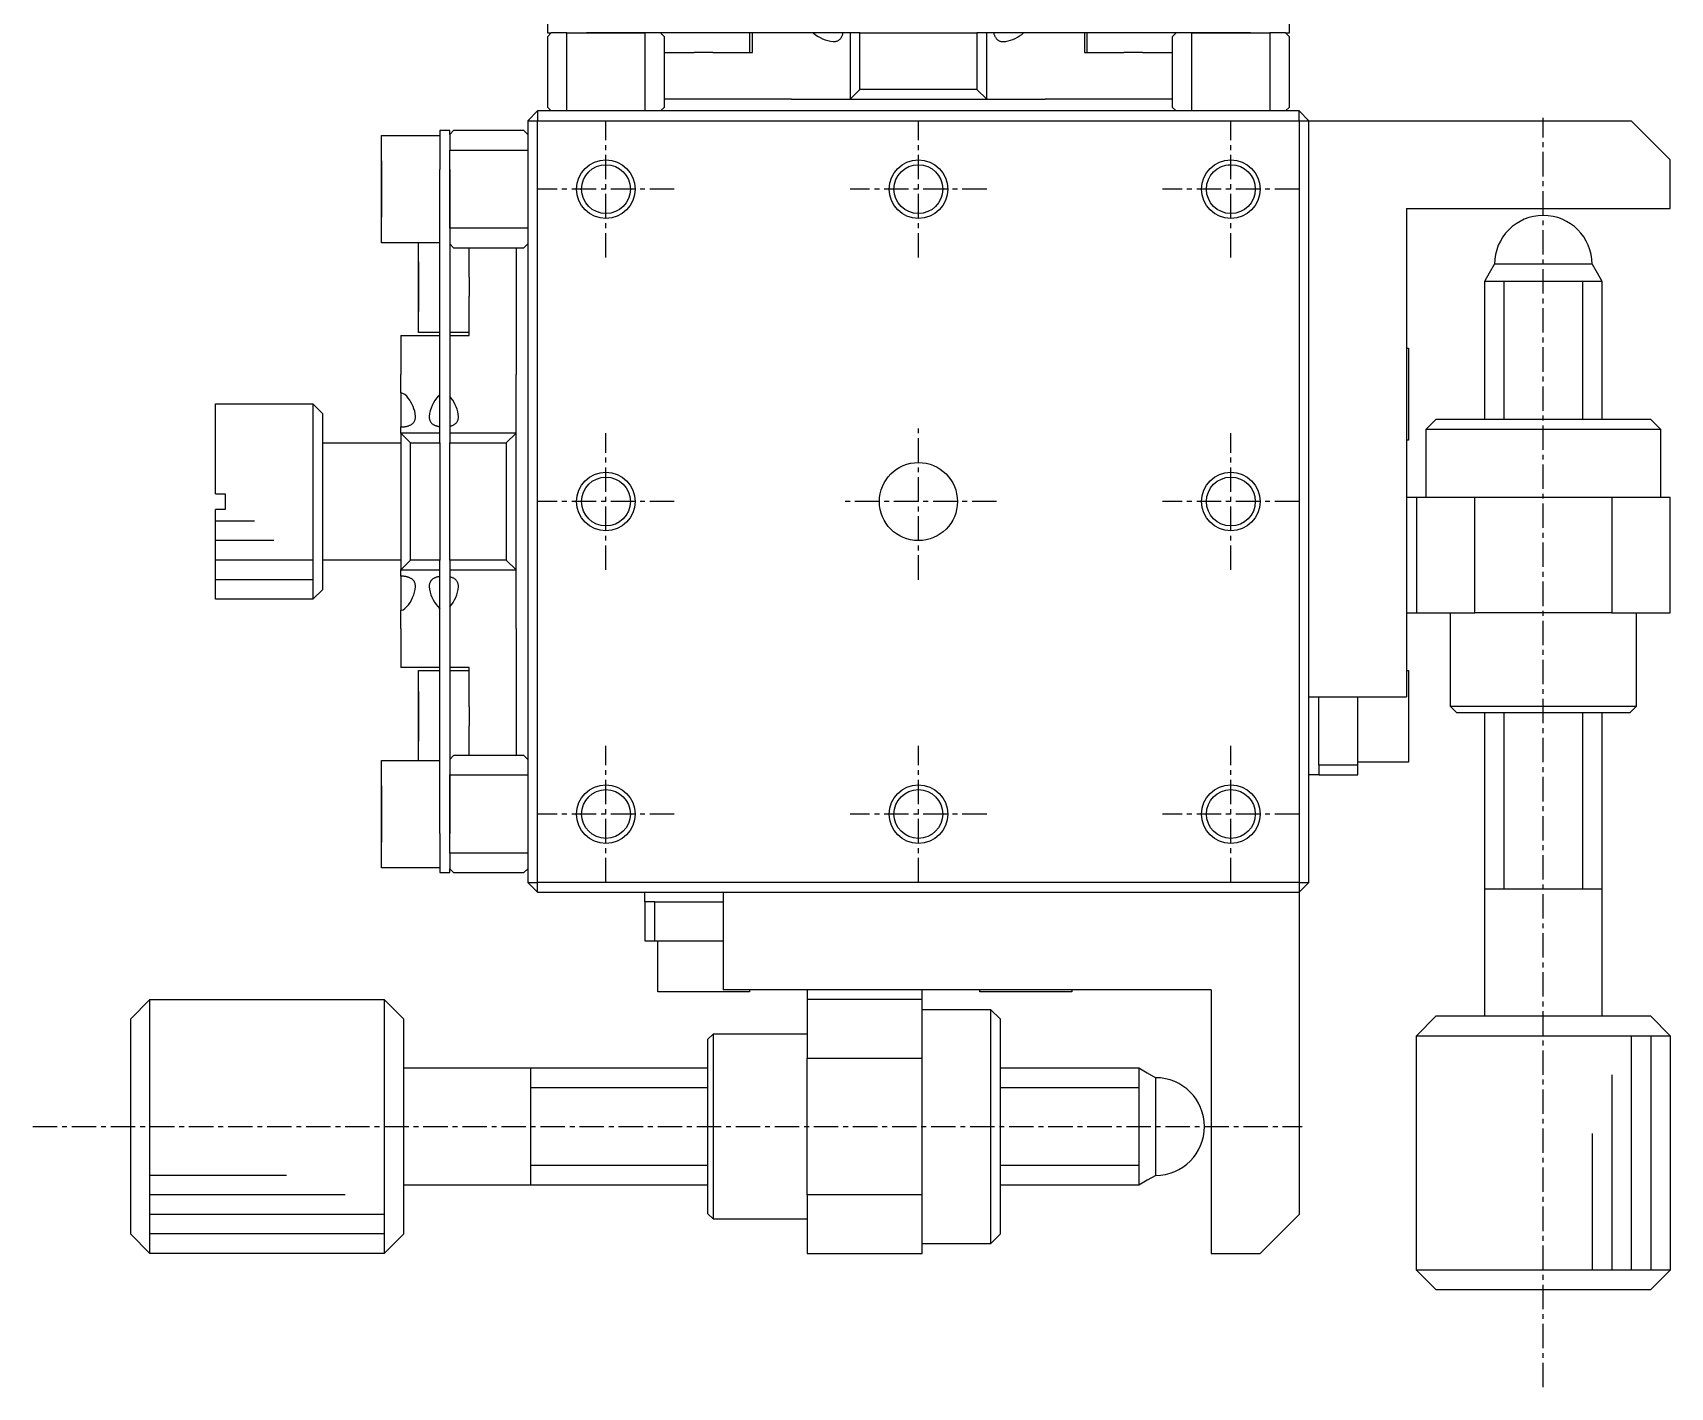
# Model space of a CAD drawing. Extents: x 10 to 335, y 10 to 233.
# Drawn here: x 200.9 to 284.8, y 101.7 to 171 of the extents above; entities that cross this region are included whole.
import ezdxf

# ---------------------------------------------------------------- set-up
doc = ezdxf.new("R2010")
doc.units = 0
doc.linetypes.add('CENTER', pattern=[2, 1.25, -0.25, 0.25, -0.25])
doc.layers.get('0').update_dxf_attribs({"linetype": 'CONTINUOUS'})
doc.layers.add('CENTER', color=1, linetype='CENTER')

msp = doc.modelspace()

# ---------------------------------------------------------------- linework, layer by layer
at = {"color": 7, "linetype": 'CONTINUOUS'}
for p, q in [((227.259, 171.5), (227.259, 171)), ((265.259, 171), (265.259, 171.5)), ((227.259, 170.8), (227.459, 171)), ((227.259, 171), (227.459, 171)), ((227.259, 170.8), (227.259, 167.2)), ((228.259, 171), (227.459, 171)), ((228.259, 167), (228.259, 171)), ((228.259, 171), (229.259, 171)), ((228.259, 171), (229.259, 171)), ((229.259, 171), (232.259, 171)), ((232.259, 171), (229.259, 171)), ((232.259, 171), (232.259, 167)), ((243.109, 171), (232.259, 171)), ((233.059, 171), (233.259, 170.8)), ((233.259, 167.2), (233.259, 170.8)), ((237.609, 171), (237.609, 170)), ((237.759, 170), (237.759, 171)), ((241.901, 170.55), (241.903, 170.55)), ((241.903, 170.55), (241.939, 170.551)), ((241.939, 170.551), (241.974, 170.554)), ((241.974, 170.554), (242.008, 170.559)), ((242.008, 170.559), (242.042, 170.566)), ((242.042, 170.566), (242.074, 170.575)), ((242.074, 170.575), (242.106, 170.587)), ((242.106, 170.587), (242.136, 170.6)), ((242.136, 170.6), (242.16, 170.613)), ((242.16, 170.613), (242.183, 170.628)), ((242.183, 170.628), (242.205, 170.644)), ((242.205, 170.644), (242.227, 170.662)), ((242.227, 170.662), (242.247, 170.682)), ((242.247, 170.682), (242.267, 170.703)), ((242.267, 170.703), (242.286, 170.726)), ((242.286, 170.726), (242.301, 170.748)), ((242.301, 170.748), (242.316, 170.771)), ((242.316, 170.771), (242.33, 170.796)), ((242.33, 170.796), (242.344, 170.822)), ((242.344, 170.822), (242.356, 170.849)), ((242.356, 170.849), (242.368, 170.877)), ((242.368, 170.877), (242.379, 170.906)), ((242.379, 170.906), (242.388, 170.936)), ((242.388, 170.936), (242.397, 170.968)), ((242.397, 170.968), (242.405, 171)), ((242.759, 171), (242.759, 167.6)), ((243.259, 171), (243.109, 171)), ((243.259, 171), (249.259, 171)), ((243.259, 168.1), (243.259, 171)), ((249.259, 171), (249.259, 168.1)), ((249.409, 171), (249.259, 171)), ((260.259, 171), (249.409, 171)), ((249.759, 167.6), (249.759, 171)), ((250.112, 171), (250.12, 170.969)), ((250.12, 170.969), (250.129, 170.938)), ((250.129, 170.938), (250.138, 170.908)), ((250.138, 170.908), (250.149, 170.879)), ((250.149, 170.879), (250.16, 170.852)), ((250.16, 170.852), (250.172, 170.825)), ((250.172, 170.825), (250.185, 170.8)), ((250.185, 170.8), (250.201, 170.772)), ((250.201, 170.772), (250.218, 170.746)), ((250.218, 170.746), (250.236, 170.722)), ((250.236, 170.722), (250.254, 170.699)), ((250.254, 170.699), (250.274, 170.678)), ((250.274, 170.678), (250.295, 170.658)), ((250.295, 170.658), (250.318, 170.639)), ((250.318, 170.639), (250.343, 170.622)), ((250.343, 170.622), (250.368, 170.607)), ((250.368, 170.607), (250.395, 170.594)), ((250.395, 170.594), (250.422, 170.583)), ((250.422, 170.583), (250.45, 170.573)), ((250.45, 170.573), (250.487, 170.563)), ((250.487, 170.563), (250.526, 170.556)), ((250.526, 170.556), (250.566, 170.552)), ((250.566, 170.552), (250.607, 170.55)), ((250.607, 170.55), (250.616, 170.55)), ((250.616, 170.55), (250.733, 170.559)), ((254.759, 171), (254.759, 170)), ((254.909, 170), (254.909, 171)), ((259.259, 170.8), (259.459, 171)), ((259.259, 170.8), (259.259, 167.2)), ((260.259, 167), (260.259, 171)), ((260.259, 171), (263.259, 171)), ((263.259, 171), (260.259, 171)), ((263.259, 171), (264.259, 171)), ((263.259, 171), (264.259, 171)), ((265.059, 171), (264.259, 171)), ((264.259, 171), (264.259, 167)), ((265.059, 171), (265.259, 170.8)), ((265.059, 171), (265.259, 171)), ((265.259, 167.2), (265.259, 170.8)), ((233.259, 170), (234.777, 170)), ((235.741, 170), (234.777, 170)), ((235.741, 170), (237.759, 170)), ((254.759, 170), (256.777, 170)), ((257.741, 170), (256.777, 170)), ((257.741, 170), (259.259, 170)), ((243.259, 168.1), (242.759, 167.6)), ((249.259, 168.1), (243.259, 168.1)), ((249.759, 167.6), (249.259, 168.1)), ((226.259, 166.5), (226.759, 167)), ((228.259, 167), (226.759, 167)), ((226.759, 167), (226.759, 166.5)), ((227.459, 167), (227.259, 167.2)), ((232.259, 167), (228.259, 167)), ((232.259, 167), (228.259, 167)), ((260.259, 167), (232.259, 167)), ((233.259, 167.2), (233.059, 167)), ((239.759, 167.6), (233.259, 167.6)), ((239.759, 167.6), (242.759, 167.6)), ((242.759, 167.6), (249.759, 167.6)), ((249.759, 167.6), (252.759, 167.6)), ((259.259, 167.6), (252.759, 167.6)), ((259.459, 167), (259.259, 167.2)), ((264.259, 167), (260.259, 167)), ((264.259, 167), (260.259, 167)), ((265.759, 167), (264.259, 167)), ((265.259, 167.2), (265.059, 167)), ((265.759, 166.5), (265.759, 167)), ((265.759, 167), (266.259, 166.5)), ((226.259, 166.5), (226.759, 166.5)), ((226.259, 166.5), (226.259, 127.5)), ((226.759, 166.5), (265.759, 166.5)), ((226.759, 127.5), (226.759, 166.5)), ((265.759, 166.5), (266.259, 166.5)), ((265.759, 166.5), (265.759, 127.5)), ((266.259, 127.5), (266.259, 166.5)), ((266.259, 166.5), (282.759, 166.5)), ((282.759, 166.5), (284.759, 164.5)), ((218.759, 163), (218.759, 165.75)), ((218.759, 160.25), (218.759, 165.75)), ((218.759, 165.75), (221.759, 165.75)), ((222.259, 166), (221.759, 166)), ((221.759, 166), (221.759, 164)), ((222.259, 165.8), (222.459, 166)), ((222.259, 165.8), (222.259, 166)), ((222.259, 165.8), (222.259, 165)), ((226.059, 166), (222.459, 166)), ((226.059, 166), (226.259, 165.8)), ((218.759, 163.722), (218.759, 164.443)), ((218.759, 164.443), (218.759, 163.722)), ((222.259, 165), (226.259, 165)), ((222.259, 164), (222.259, 165)), ((222.259, 164), (222.259, 165)), ((226.259, 165), (226.259, 161)), ((226.259, 165), (226.259, 161)), ((284.759, 162), (284.759, 164.5)), ((218.759, 162.278), (218.759, 163.722)), ((218.759, 163.722), (218.759, 162.278)), ((221.759, 150.15), (221.759, 164)), ((222.259, 161), (222.259, 164)), ((222.259, 164), (222.259, 161)), ((262.117, 164.242), (262.259, 164.25)), ((218.759, 160.25), (218.759, 163)), ((218.759, 161.557), (218.759, 162.278)), ((218.759, 162.278), (218.759, 161.557)), ((271.259, 162), (271.259, 137)), ((271.259, 162), (284.759, 162)), ((226.259, 161), (222.259, 161)), ((222.259, 161), (222.259, 150.15)), ((226.259, 161), (226.259, 133)), ((221.759, 160.25), (218.759, 160.25)), ((220.659, 158), (220.659, 160.25)), ((220.659, 155.65), (220.659, 160.25)), ((222.459, 160), (222.259, 160.2)), ((226.259, 160.2), (226.059, 160)), ((222.459, 160), (226.059, 160)), ((223.259, 158.482), (223.259, 160)), ((225.659, 160), (225.659, 153.5)), ((220.659, 158.635), (220.659, 159.27)), ((220.659, 159.27), (220.659, 158.635)), ((220.659, 157.365), (220.659, 158.635)), ((220.659, 158.635), (220.659, 157.365)), ((223.259, 158.482), (223.259, 157.518)), ((275.259, 158.284), (275.509, 158.717)), ((275.509, 158.717), (275.759, 159.15)), ((280.759, 159.15), (275.759, 159.15)), ((280.759, 159.15), (281.009, 158.717)), ((281.009, 158.717), (281.259, 158.284)), ((220.659, 155.65), (220.659, 158)), ((275.259, 158.284), (281.259, 158.284)), ((275.259, 151.2), (275.259, 158.284)), ((281.259, 158.284), (281.259, 151.2)), ((220.659, 156.73), (220.659, 157.365)), ((220.659, 157.365), (220.659, 156.73)), ((223.259, 155.5), (223.259, 157.518)), ((219.759, 155.5), (221.759, 155.5)), ((219.759, 155.5), (219.759, 153.5)), ((221.759, 155.65), (220.659, 155.65)), ((223.259, 155.65), (222.259, 155.65)), ((222.259, 155.5), (223.259, 155.5)), ((271.259, 154.85), (271.359, 154.85)), ((271.359, 154.85), (271.359, 152.5)), ((219.759, 152.563), (219.759, 153.5)), ((225.659, 150.5), (225.659, 153.5)), ((210.259, 147.4), (210.259, 152)), ((210.259, 152), (215.259, 152)), ((215.259, 152), (215.259, 142)), ((215.259, 152), (215.759, 151.5)), ((219.865, 152.54), (219.759, 152.563)), ((219.759, 152.563), (219.759, 150.821)), ((219.962, 152.482), (219.865, 152.54)), ((220.058, 152.392), (219.962, 152.482)), ((221.759, 152.484), (221.679, 152.413)), ((271.359, 152.5), (271.359, 150.15)), ((215.759, 142.5), (215.759, 151.5)), ((220.243, 150.918), (220.27, 150.932)), ((220.27, 150.932), (220.296, 150.948)), ((220.296, 150.948), (220.32, 150.964)), ((220.32, 150.964), (220.343, 150.981)), ((220.343, 150.981), (220.365, 151.001)), ((220.365, 151.001), (220.387, 151.021)), ((220.387, 151.021), (220.406, 151.043)), ((220.406, 151.043), (220.423, 151.065)), ((220.423, 151.065), (220.439, 151.089)), ((220.439, 151.089), (220.453, 151.113)), ((220.453, 151.113), (220.468, 151.143)), ((220.468, 151.143), (220.481, 151.175)), ((220.481, 151.175), (220.491, 151.208)), ((220.491, 151.208), (220.498, 151.242)), ((220.509, 151.358), (220.496, 151.505)), ((220.498, 151.242), (220.504, 151.277)), ((220.504, 151.277), (220.507, 151.313)), ((220.507, 151.313), (220.509, 151.349)), ((220.509, 151.349), (220.509, 151.358)), ((221.209, 151.358), (221.21, 151.323)), ((221.21, 151.323), (221.214, 151.276)), ((221.214, 151.276), (221.221, 151.231)), ((221.221, 151.231), (221.229, 151.202)), ((221.229, 151.202), (221.238, 151.173)), ((221.238, 151.173), (221.249, 151.145)), ((221.249, 151.145), (221.262, 151.117)), ((221.262, 151.117), (221.277, 151.091)), ((221.277, 151.091), (221.294, 151.066)), ((221.294, 151.066), (221.313, 151.041)), ((221.313, 151.041), (221.33, 151.022)), ((221.33, 151.022), (221.349, 151.003)), ((221.349, 151.003), (221.369, 150.986)), ((221.369, 150.986), (221.391, 150.969)), ((221.391, 150.969), (221.414, 150.952)), ((221.414, 150.952), (221.439, 150.937)), ((221.439, 150.937), (221.465, 150.923)), ((222.459, 150.926), (222.487, 150.942)), ((222.487, 150.942), (222.513, 150.959)), ((222.513, 150.959), (222.537, 150.977)), ((222.537, 150.977), (222.56, 150.996)), ((222.56, 150.996), (222.581, 151.016)), ((222.581, 151.016), (222.6, 151.036)), ((222.6, 151.036), (222.619, 151.06)), ((222.619, 151.06), (222.636, 151.084)), ((222.636, 151.084), (222.652, 151.11)), ((222.652, 151.11), (222.665, 151.136)), ((222.665, 151.136), (222.676, 151.163)), ((222.676, 151.163), (222.686, 151.191)), ((222.686, 151.191), (222.695, 151.228)), ((222.695, 151.228), (222.703, 151.267)), ((222.709, 151.358), (222.7, 151.475)), ((222.703, 151.267), (222.707, 151.307)), ((222.707, 151.307), (222.709, 151.348)), ((222.709, 151.348), (222.709, 151.358)), ((272.259, 150.7), (272.759, 151.2)), ((283.759, 151.2), (272.759, 151.2)), ((283.759, 151.2), (284.259, 150.7)), ((219.759, 150.821), (219.791, 150.821)), ((219.759, 150.5), (219.759, 150.821)), ((221.759, 150.5), (219.759, 150.5)), ((220.259, 150), (219.759, 150.5)), ((219.759, 150.5), (219.759, 148.25)), ((219.791, 150.821), (219.824, 150.822)), ((219.824, 150.822), (219.857, 150.824)), ((219.857, 150.824), (219.889, 150.827)), ((219.889, 150.827), (219.921, 150.83)), ((219.921, 150.83), (219.953, 150.834)), ((219.953, 150.834), (219.984, 150.839)), ((219.984, 150.839), (220.015, 150.844)), ((220.015, 150.844), (220.045, 150.85)), ((220.045, 150.85), (220.074, 150.857)), ((220.074, 150.857), (220.103, 150.865)), ((220.103, 150.865), (220.131, 150.873)), ((220.131, 150.873), (220.158, 150.882)), ((220.158, 150.882), (220.184, 150.892)), ((220.184, 150.892), (220.214, 150.904)), ((220.214, 150.904), (220.243, 150.918)), ((221.465, 150.923), (221.489, 150.911)), ((221.489, 150.911), (221.514, 150.9)), ((221.514, 150.9), (221.541, 150.889)), ((221.541, 150.889), (221.568, 150.879)), ((221.568, 150.879), (221.596, 150.87)), ((221.596, 150.87), (221.625, 150.862)), ((221.625, 150.862), (221.655, 150.854)), ((221.655, 150.854), (221.685, 150.848)), ((221.685, 150.848), (221.709, 150.843)), ((221.709, 150.843), (221.734, 150.839)), ((221.734, 150.839), (221.759, 150.835)), ((221.759, 150), (221.759, 150.15)), ((222.259, 150.853), (222.29, 150.861)), ((225.659, 150.5), (222.259, 150.5)), ((222.259, 150.15), (222.259, 150)), ((222.29, 150.861), (222.321, 150.87)), ((222.321, 150.87), (222.351, 150.88)), ((222.351, 150.88), (222.379, 150.89)), ((222.379, 150.89), (222.407, 150.901)), ((222.407, 150.901), (222.434, 150.913)), ((222.434, 150.913), (222.459, 150.926)), ((225.659, 150.5), (225.159, 150)), ((225.659, 143.5), (225.659, 150.5)), ((271.359, 150.15), (271.259, 150.15)), ((272.259, 150.7), (284.259, 150.7)), ((272.259, 147.2), (272.259, 150.7)), ((284.259, 150.7), (284.259, 147.2)), ((215.759, 150), (219.759, 150)), ((220.259, 150), (221.759, 150)), ((220.259, 144), (220.259, 150)), ((221.759, 150), (221.759, 144)), ((222.259, 144), (222.259, 150)), ((222.259, 150), (225.159, 150)), ((225.159, 150), (225.159, 144)), ((219.759, 148.25), (219.759, 145.75)), ((210.259, 147.4), (210.759, 147.4)), ((210.759, 147.4), (210.759, 146.6)), ((210.759, 147.4), (210.759, 146.6)), ((271.759, 147.2), (271.259, 147.2)), ((271.759, 147.2), (271.759, 141.3)), ((274.759, 147.2), (271.759, 147.2)), ((274.759, 141.3), (274.759, 147.2)), ((281.759, 147.2), (274.759, 147.2)), ((281.759, 147.2), (281.759, 141.3)), ((284.759, 147.2), (281.759, 147.2)), ((284.759, 141.3), (284.759, 147.2)), ((210.259, 142), (210.259, 146.6)), ((210.759, 146.6), (210.259, 146.6)), ((219.759, 145.75), (219.759, 143.5)), ((219.759, 144), (215.759, 144)), ((219.759, 143.5), (220.259, 144)), ((219.759, 143.5), (221.759, 143.5)), ((219.759, 143.179), (219.759, 143.5)), ((221.759, 144), (220.259, 144)), ((221.759, 143.85), (221.759, 144)), ((221.759, 130), (221.759, 143.85)), ((225.159, 144), (222.259, 144)), ((222.259, 144), (222.259, 143.85)), ((222.259, 143.85), (222.259, 133)), ((222.259, 143.5), (225.659, 143.5)), ((225.159, 144), (225.659, 143.5)), ((225.659, 140.5), (225.659, 143.5)), ((219.793, 143.179), (219.759, 143.179)), ((219.759, 143.179), (219.759, 141.437)), ((219.827, 143.177), (219.793, 143.179)), ((219.861, 143.176), (219.827, 143.177)), ((219.895, 143.173), (219.861, 143.176)), ((219.926, 143.169), (219.895, 143.173)), ((219.956, 143.166), (219.926, 143.169)), ((219.986, 143.161), (219.956, 143.166)), ((220.016, 143.156), (219.986, 143.161)), ((220.045, 143.15), (220.016, 143.156)), ((220.074, 143.143), (220.045, 143.15)), ((220.101, 143.136), (220.074, 143.143)), ((220.128, 143.128), (220.101, 143.136)), ((220.159, 143.118), (220.128, 143.128)), ((220.188, 143.107), (220.159, 143.118)), ((220.216, 143.095), (220.188, 143.107)), ((220.243, 143.082), (220.216, 143.095)), ((220.269, 143.068), (220.243, 143.082)), ((220.294, 143.054), (220.269, 143.068)), ((220.317, 143.038), (220.294, 143.054)), ((220.338, 143.022), (220.317, 143.038)), ((220.361, 143.003), (220.338, 143.022)), ((220.382, 142.983), (220.361, 143.003)), ((220.402, 142.962), (220.382, 142.983)), ((220.419, 142.94), (220.402, 142.962)), ((220.435, 142.917), (220.419, 142.94)), ((220.45, 142.894), (220.435, 142.917)), ((220.462, 142.87), (220.45, 142.894)), ((220.477, 142.834), (220.462, 142.87)), ((220.489, 142.797), (220.477, 142.834)), ((220.498, 142.759), (220.489, 142.797)), ((220.504, 142.72), (220.498, 142.759)), ((220.508, 142.68), (220.504, 142.72)), ((220.509, 142.642), (220.508, 142.68)), ((221.211, 142.699), (221.209, 142.663)), ((221.209, 142.663), (221.209, 142.642)), ((221.209, 142.642), (221.22, 142.51)), ((221.215, 142.734), (221.211, 142.699)), ((221.221, 142.768), (221.215, 142.734)), ((221.23, 142.801), (221.221, 142.768)), ((221.24, 142.833), (221.23, 142.801)), ((221.253, 142.865), (221.24, 142.833)), ((221.268, 142.895), (221.253, 142.865)), ((221.283, 142.919), (221.268, 142.895)), ((221.299, 142.941), (221.283, 142.919)), ((221.317, 142.964), (221.299, 142.941)), ((221.337, 142.985), (221.317, 142.964)), ((221.358, 143.005), (221.337, 142.985)), ((221.381, 143.024), (221.358, 143.005)), ((221.402, 143.039), (221.381, 143.024)), ((221.423, 143.053), (221.402, 143.039)), ((221.445, 143.067), (221.423, 143.053)), ((221.469, 143.079), (221.445, 143.067)), ((221.494, 143.091), (221.469, 143.079)), ((221.52, 143.103), (221.494, 143.091)), ((221.546, 143.113), (221.52, 143.103)), ((221.574, 143.123), (221.546, 143.113)), ((221.603, 143.132), (221.574, 143.123)), ((221.633, 143.14), (221.603, 143.132)), ((221.663, 143.148), (221.633, 143.14)), ((221.694, 143.154), (221.663, 143.148)), ((221.726, 143.16), (221.694, 143.154)), ((221.759, 143.165), (221.726, 143.16)), ((222.291, 143.139), (222.259, 143.147)), ((222.322, 143.13), (222.291, 143.139)), ((222.353, 143.12), (222.322, 143.13)), ((222.382, 143.109), (222.353, 143.12)), ((222.41, 143.097), (222.382, 143.109)), ((222.437, 143.085), (222.41, 143.097)), ((222.463, 143.072), (222.437, 143.085)), ((222.487, 143.058), (222.463, 143.072)), ((222.511, 143.043), (222.487, 143.058)), ((222.532, 143.027), (222.511, 143.043)), ((222.555, 143.008), (222.532, 143.027)), ((222.577, 142.989), (222.555, 143.008)), ((222.596, 142.968), (222.577, 142.989)), ((222.614, 142.947), (222.596, 142.968)), ((222.631, 142.924), (222.614, 142.947)), ((222.645, 142.901), (222.631, 142.924)), ((222.658, 142.878), (222.645, 142.901)), ((222.672, 142.847), (222.658, 142.878)), ((222.684, 142.815), (222.672, 142.847)), ((222.693, 142.783), (222.684, 142.815)), ((222.7, 142.749), (222.693, 142.783)), ((222.705, 142.715), (222.7, 142.749)), ((222.708, 142.68), (222.705, 142.715)), ((222.709, 142.644), (222.708, 142.68)), ((222.709, 142.642), (222.709, 142.644)), ((215.259, 142), (210.259, 142)), ((215.759, 142.5), (215.259, 142)), ((219.759, 141.437), (219.872, 141.463)), ((219.759, 140.5), (219.759, 141.437)), ((219.872, 141.463), (219.961, 141.517)), ((219.961, 141.517), (220.053, 141.602)), ((271.259, 141.3), (271.759, 141.3)), ((271.759, 141.3), (274.759, 141.3)), ((273.509, 136.5), (273.509, 141.3)), ((281.759, 141.3), (274.759, 141.3)), ((281.759, 141.3), (284.759, 141.3)), ((283.009, 141.3), (283.009, 136.5)), ((219.759, 140.5), (219.759, 138.5)), ((225.659, 140.5), (225.659, 134)), ((221.759, 138.5), (219.759, 138.5)), ((223.259, 138.5), (222.259, 138.5)), ((223.259, 136.482), (223.259, 138.5)), ((220.659, 136), (220.659, 138.35)), ((220.659, 133.75), (220.659, 138.35)), ((220.659, 138.35), (221.759, 138.35)), ((222.259, 138.35), (223.259, 138.35)), ((271.259, 138.35), (271.359, 138.35)), ((271.359, 138.35), (271.359, 136)), ((220.659, 136.635), (220.659, 137.27)), ((220.659, 137.27), (220.659, 136.635)), ((266.259, 137), (271.259, 137)), ((266.759, 133.5), (266.759, 137)), ((268.759, 133.5), (268.759, 137)), ((220.659, 135.365), (220.659, 136.635)), ((220.659, 136.635), (220.659, 135.365)), ((220.659, 133.75), (220.659, 136)), ((223.259, 136.482), (223.259, 135.518)), ((271.359, 136), (271.359, 133.65)), ((283.009, 136.5), (273.509, 136.5)), ((273.809, 136.2), (273.509, 136.5)), ((273.809, 136.2), (282.709, 136.2)), ((275.259, 127.15), (275.259, 136.2)), ((281.259, 136.2), (281.259, 127.15)), ((283.009, 136.5), (282.709, 136.2)), ((220.659, 134.73), (220.659, 135.365)), ((220.659, 135.365), (220.659, 134.73)), ((223.259, 134), (223.259, 135.518)), ((218.759, 131), (218.759, 133.75)), ((218.759, 128.25), (218.759, 133.75)), ((218.759, 133.75), (221.759, 133.75)), ((222.259, 133.8), (222.459, 134)), ((226.059, 134), (222.459, 134)), ((226.059, 134), (226.259, 133.8)), ((268.759, 133.5), (266.759, 133.5)), ((266.759, 133.5), (266.759, 133)), ((271.359, 133.65), (268.759, 133.65)), ((268.759, 133), (268.759, 133.5)), ((222.259, 133), (226.259, 133)), ((222.259, 130), (222.259, 133)), ((222.259, 133), (222.259, 130)), ((226.259, 133), (226.259, 129)), ((226.259, 133), (226.259, 129)), ((266.759, 133), (266.259, 133)), ((266.759, 133), (268.759, 133)), ((218.759, 131.722), (218.759, 132.443)), ((218.759, 132.443), (218.759, 131.722)), ((218.759, 130.278), (218.759, 131.722)), ((218.759, 131.722), (218.759, 130.278)), ((218.759, 128.25), (218.759, 131)), ((218.759, 129.557), (218.759, 130.278)), ((218.759, 130.278), (218.759, 129.557)), ((221.759, 130), (221.759, 128)), ((222.259, 129), (222.259, 130)), ((222.259, 129), (222.259, 130)), ((226.259, 129), (222.259, 129)), ((222.259, 129), (222.259, 128.2)), ((221.759, 128.25), (218.759, 128.25)), ((221.759, 128), (222.259, 128)), ((222.459, 128), (222.259, 128.2)), ((222.259, 128), (222.259, 128.2)), ((222.459, 128), (226.059, 128)), ((226.259, 128.2), (226.059, 128)), ((226.259, 127.5), (226.759, 127.5)), ((226.759, 127), (226.259, 127.5)), ((265.759, 127.5), (226.759, 127.5)), ((226.759, 127), (226.759, 127.5)), ((265.759, 127.5), (265.759, 127)), ((266.259, 127.5), (265.759, 127)), ((265.759, 127.5), (266.259, 127.5)), ((226.759, 127), (265.759, 127)), ((232.259, 126.5), (232.259, 127)), ((236.259, 127), (236.259, 122)), ((265.759, 127), (265.759, 110.5)), ((275.259, 127.15), (275.259, 127.155)), ((281.259, 127.15), (275.259, 127.15)), ((275.259, 120.65), (275.259, 127.15)), ((275.259, 127.145), (275.259, 127.15)), ((281.259, 127.155), (281.259, 127.15)), ((281.259, 127.15), (281.259, 120.65)), ((281.259, 127.15), (281.259, 127.145)), ((232.259, 126.5), (232.259, 124.5)), ((232.759, 126.5), (232.259, 126.5)), ((232.759, 124.5), (232.759, 126.5)), ((232.759, 126.5), (236.259, 126.5)), ((232.259, 124.5), (232.759, 124.5)), ((232.759, 124.5), (236.259, 124.5)), ((232.909, 121.9), (232.909, 124.5)), ((235.259, 121.9), (232.909, 121.9)), ((237.609, 121.9), (235.259, 121.9)), ((261.259, 122), (236.259, 122)), ((237.609, 122), (237.609, 121.9)), ((240.559, 122), (240.559, 121.5)), ((246.459, 121.5), (246.459, 122)), ((249.409, 121.9), (249.409, 122)), ((251.759, 121.9), (249.409, 121.9)), ((254.109, 121.9), (251.759, 121.9)), ((254.109, 122), (254.109, 121.9)), ((261.259, 122), (261.259, 108.5)), ((205.909, 120.5), (206.909, 121.5)), ((206.909, 108.5), (206.909, 121.5)), ((206.909, 121.5), (206.909, 121.5)), ((206.909, 121.5), (218.909, 121.5)), ((218.909, 121.5), (218.909, 108.5)), ((218.909, 121.5), (219.909, 120.5)), ((246.459, 121.5), (240.559, 121.5)), ((240.559, 121.5), (240.559, 118.5)), ((246.459, 118.5), (246.459, 121.5)), ((246.459, 121), (249.959, 121)), ((249.959, 121), (249.959, 109)), ((249.959, 121), (250.459, 120.5)), ((205.909, 120.5), (205.909, 109.5)), ((205.909, 120.5), (205.909, 109.5)), ((219.909, 109.5), (219.909, 120.5)), ((250.459, 109.5), (250.459, 120.5)), ((271.759, 119.65), (272.759, 120.65)), ((283.759, 120.65), (272.759, 120.65)), ((283.759, 120.65), (284.759, 119.65)), ((235.459, 119.45), (235.759, 119.75)), ((235.459, 119.45), (235.459, 110.55)), ((235.759, 110.25), (235.759, 119.75)), ((235.759, 119.75), (240.559, 119.75)), ((271.759, 119.65), (284.759, 119.65)), ((271.759, 107.65), (271.759, 119.65)), ((284.759, 119.65), (284.759, 107.65)), ((240.559, 118.5), (246.459, 118.5)), ((240.559, 111.5), (240.559, 118.5)), ((246.459, 111.5), (246.459, 118.5)), ((219.909, 118), (226.409, 118)), ((226.404, 118), (226.409, 118)), ((226.409, 112), (226.409, 118)), ((226.409, 118), (226.414, 118)), ((226.409, 118), (235.459, 118)), ((250.459, 118), (257.543, 118)), ((257.543, 118), (257.543, 112)), ((257.543, 118), (257.976, 117.75)), ((257.976, 117.75), (258.409, 117.5)), ((258.409, 112.5), (258.409, 117.5)), ((258.409, 112.5), (257.976, 112.25)), ((226.409, 112), (219.909, 112)), ((226.409, 112), (226.404, 112)), ((226.414, 112), (226.409, 112)), ((235.459, 112), (226.409, 112)), ((257.543, 112), (250.459, 112)), ((257.976, 112.25), (257.543, 112)), ((246.459, 111.5), (240.559, 111.5)), ((240.559, 111.5), (240.559, 108.5)), ((246.459, 108.5), (246.459, 111.5)), ((235.759, 110.25), (235.459, 110.55)), ((240.559, 110.25), (235.759, 110.25)), ((265.759, 110.5), (263.759, 108.5)), ((206.909, 108.5), (205.909, 109.5)), ((219.909, 109.5), (218.909, 108.5)), ((250.459, 109.5), (249.959, 109)), ((218.909, 108.5), (206.909, 108.5)), ((240.559, 108.5), (246.459, 108.5)), ((249.959, 109), (246.459, 109)), ((261.259, 108.5), (263.759, 108.5)), ((284.759, 107.65), (271.759, 107.65)), ((271.759, 107.65), (271.759, 107.65)), ((272.759, 106.65), (271.759, 107.65)), ((284.759, 107.65), (283.759, 106.65)), ((272.759, 106.65), (283.759, 106.65)), ((272.759, 106.65), (283.759, 106.65))]:
    msp.add_line(p, q, dxfattribs=at)
at = {"color": 3, "linetype": 'CONTINUOUS'}
for p, q in [((276.259, 151.2), (276.259, 158.284)), ((280.259, 158.284), (280.259, 151.2)), ((212.259, 146), (210.259, 146)), ((213.259, 145), (210.259, 145)), ((215.259, 144), (210.259, 144)), ((215.259, 143), (210.259, 143)), ((276.259, 127.15), (276.259, 136.2)), ((280.259, 136.2), (280.259, 127.15)), ((282.759, 119.65), (282.759, 107.65)), ((283.759, 119.65), (283.759, 107.65)), ((281.759, 117.65), (281.759, 107.65)), ((226.409, 117), (235.459, 117)), ((250.459, 117), (257.543, 117)), ((280.759, 114.65), (280.759, 107.65)), ((213.909, 112.5), (206.909, 112.5)), ((235.459, 113), (226.409, 113)), ((257.543, 113), (250.459, 113)), ((216.909, 111.5), (206.909, 111.5)), ((218.909, 110.5), (206.909, 110.5)), ((218.909, 109.5), (206.909, 109.5))]:
    msp.add_line(p, q, dxfattribs=at)
for centre in [(230.259, 163), (246.259, 163), (262.259, 163), (230.259, 147), (262.259, 147), (230.259, 131), (246.259, 131), (262.259, 131)]:
    msp.add_circle(centre, 1.5, dxfattribs=at)
at = {"color": 7, "linetype": 'CONTINUOUS'}
for centre, radius in [((230.259, 163), 1.25), ((246.259, 163), 1.25), ((262.259, 163), 1.25), ((246.259, 147), 2), ((230.259, 147), 1.25), ((262.259, 147), 1.25), ((230.259, 131), 1.25), ((246.259, 131), 1.25), ((262.259, 131), 1.25)]:
    msp.add_circle(centre, radius, dxfattribs=at)
for centre, radius, start, end in [((242.084, 172.38), 1.839, 228.61307, 264.30688), ((250.356, 172.513), 1.991, 280.9297, 310.52016), ((278.259, 159.15), 2.5, 0, 180), ((218.559, 151.1), 1.979, 11.79299, 40.74922), ((223.053, 151.168), 1.854, 137.81389, 174.11734), ((220.746, 151.097), 1.991, 10.9297, 40.52016), ((218.659, 142.834), 1.86, 318.54099, 354.0992), ((220.879, 142.825), 1.839, 318.61307, 354.30688), ((223.065, 142.867), 1.88, 190.95057, 225.97436), ((258.409, 115), 2.5, 270, 90)]:
    msp.add_arc(centre, radius, start, end, dxfattribs=at)
at = {"layer": 'CENTER', "color": 1, "linetype": 'CENTER'}
for p, q in [((230.259, 159.5), (230.259, 166.5)), ((246.259, 159.5), (246.259, 166.5)), ((262.259, 159.5), (262.259, 166.5)), ((278.259, 101.65), (278.259, 166.65)), ((233.759, 163), (226.759, 163)), ((249.759, 163), (242.759, 163)), ((265.759, 163), (258.759, 163)), ((246.259, 143), (246.259, 151)), ((230.259, 143.5), (230.259, 150.5)), ((262.259, 143.5), (262.259, 150.5)), ((233.759, 147), (226.759, 147)), ((250.259, 147), (242.259, 147)), ((265.759, 147), (258.759, 147)), ((230.259, 127.5), (230.259, 134.5)), ((246.259, 127.5), (246.259, 134.5)), ((262.259, 127.5), (262.259, 134.5)), ((233.759, 131), (226.759, 131)), ((249.759, 131), (242.759, 131)), ((265.759, 131), (258.759, 131)), ((200.909, 115), (265.909, 115))]:
    msp.add_line(p, q, dxfattribs=at)

doc.saveas('drawing.dxf')
